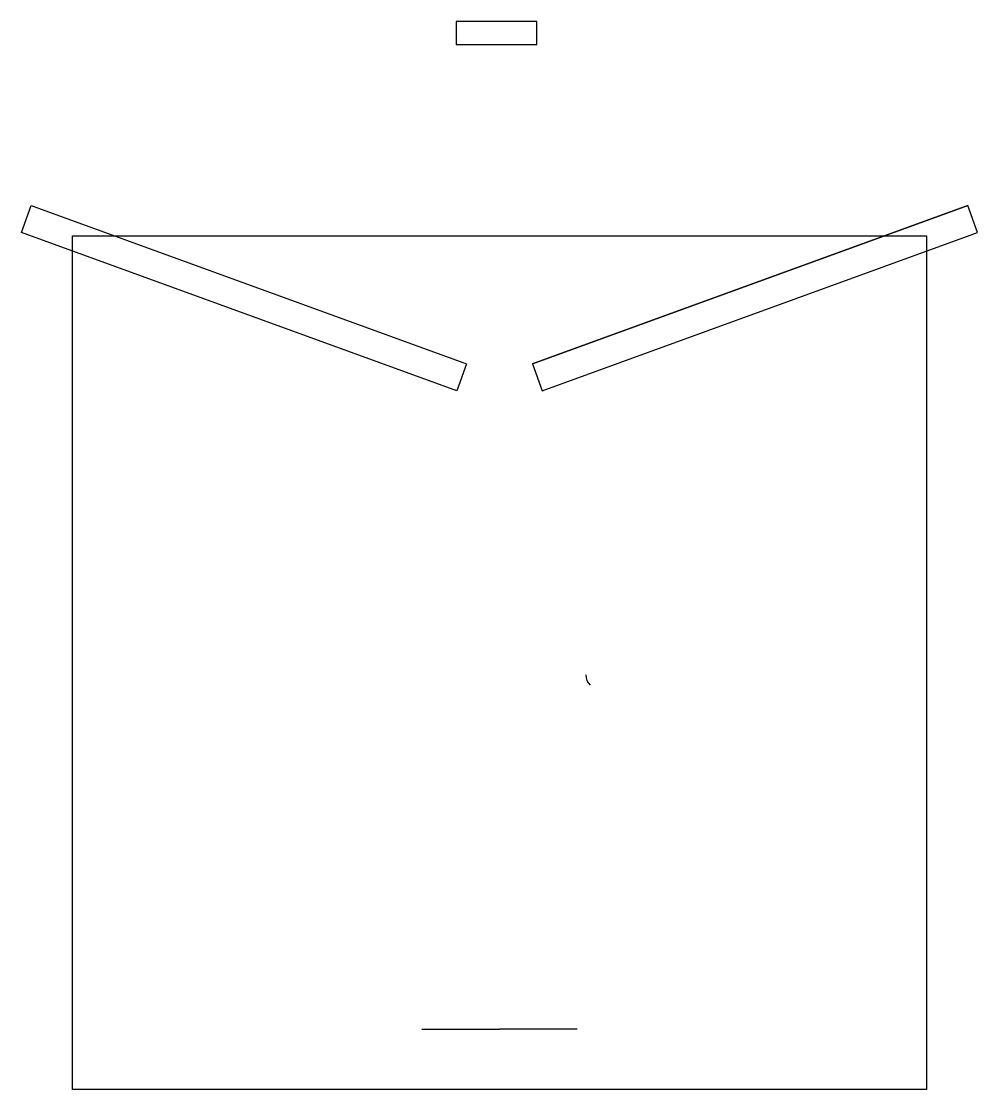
# Model space of a CAD drawing. Header units: inches. Extents: x -166 to 166, y -148 to 222.
import ezdxf

# ---------------------------------------------------------------- set-up
doc = ezdxf.new("R2010")
doc.units = ezdxf.units.IN
doc.header["$MEASUREMENT"] = 0
for name, color, linetype in [('gopro', 5, 'Continuous'), ('props', 7, 'Continuous'), ('z combined', 7, 'Continuous'), ('z combined arms', 7, 'Continuous')]:
    doc.layers.add(name, color=color, linetype=linetype)

msp = doc.modelspace()

# ---------------------------------------------------------------- linework, layer by layer
at = {"layer": 'gopro'}
msp.add_lwpolyline([(-15, 214.5), (13, 214.5), (13, 222.5), (-15, 222.5)], close=True, dxfattribs=at)
at = {"layer": 'props'}
msp.add_lwpolyline([(-148.14, 148.14), (148.14, 148.14), (148.14, -148.14), (-148.14, -148.14)], close=True, dxfattribs=at)
at = {"layer": 'z combined'}
for p in [(-26.95, -127.13), (26.95, -127.13)]:
    msp.add_line(p, (0, -127.13), dxfattribs=at)
msp.add_arc((34.95, -4.25), 5, 180, 225, dxfattribs=at)
at = {"layer": 'z combined arms'}
for p, q in [((-165.83, 149.26, 6), (-162.41, 158.65, 6)), ((-162.41, 158.65, 6), (-11.41, 103.7, 6)), ((165.83, 149.26, 6), (162.41, 158.65, 6)), ((-14.83, 94.3, 6), (-165.83, 149.26, 6)), ((-14.83, 94.3, 6), (-165.83, 149.26, 6)), ((14.83, 94.3, 6), (165.83, 149.26, 6)), ((-11.41, 103.7, 6), (-14.83, 94.3, 6)), ((11.41, 103.7, 6), (14.83, 94.3, 6))]:
    msp.add_line(p, q, dxfattribs=at)
at = {"layer": 'z combined arms', "elevation": 6}
msp.add_lwpolyline([(162.41, 158.65), (11.41, 103.7)], close=True, dxfattribs=at)

doc.saveas('drawing.dxf')
